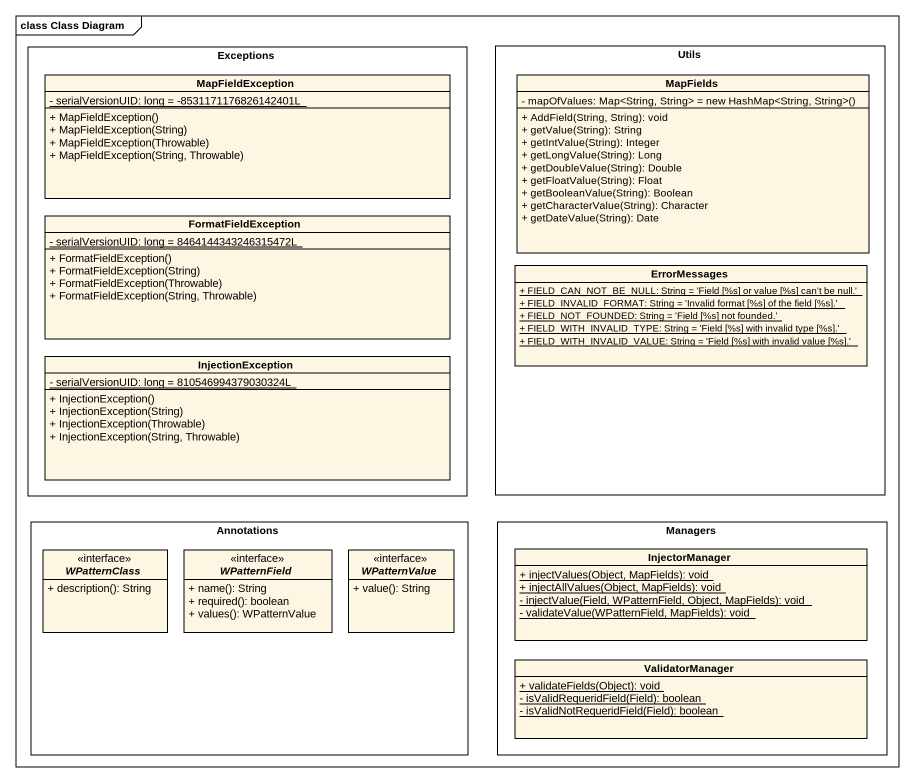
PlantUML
@startuml
mainframe class Class Diagram
hide circle
hide empty members
skinparam classAttributeIconSize 0
rectangle Exceptions {
  class MapFieldException {
    {static} - serialVersionUID: long = -8531171176826142401L
    + MapFieldException()
    + MapFieldException(String)
    + MapFieldException(Throwable)
    + MapFieldException(String, Throwable)
  }
  class FormatFieldException {
    {static} - serialVersionUID: long = 8464144343246315472L
    + FormatFieldException()
    + FormatFieldException(String)
    + FormatFieldException(Throwable)
    + FormatFieldException(String, Throwable)
  }
  class InjectionException {
    {static} - serialVersionUID: long = 810546994379030324L
    + InjectionException()
    + InjectionException(String)
    + InjectionException(Throwable)
    + InjectionException(String, Throwable)
  }
}
rectangle Utils {
  class MapFields {
    {field} - mapOfValues: Map<String, String> = new HashMap<String, String>()
    + AddField(String, String): void
    + getValue(String): String
    + getIntValue(String): Integer
    + getLongValue(String): Long
    + getDoubleValue(String): Double
    + getFloatValue(String): Float
    + getBooleanValue(String): Boolean
    + getCharacterValue(String): Character
    + getDateValue(String): Date
  }
  class ErrorMessages {
    {static} + FIELD_CAN_NOT_BE_NULL: String = 'Field [%s] or value [%s] can't be null.'
    {static} + FIELD_INVALID_FORMAT: String = 'Invalid format [%s] of the field [%s].'
    {static} + FIELD_NOT_FOUNDED: String = 'Field [%s] not founded.'
    {static} + FIELD_WITH_INVALID_TYPE: String = 'Field [%s] with invalid type [%s].'
    {static} + FIELD_WITH_INVALID_VALUE: String = 'Field [%s] with invalid value [%s].'
  }
}
rectangle Annotations {
  interface WPatternClass <<interface>> {
    + description(): String
  }
  interface WPatternField <<interface>> {
    + name(): String
    + required(): boolean
    + values(): WPatternValue
  }
  interface WPatternValue <<interface>> {
    + value(): String
  }
}
rectangle Managers {
  class InjectorManager {
    {static} + injectValues(Object, MapFields): void
    {static} + injectAllValues(Object, MapFields): void
    {static} - injectValue(Field, WPatternField, Object, MapFields): void
    {static} - validateValue(WPatternField, MapFields): void
  }
  class ValidatorManager {
    {static} + validateFields(Object): void
    {static} - isValidRequeridField(Field): boolean
    {static} - isValidNotRequeridField(Field): boolean
  }
}
@enduml
